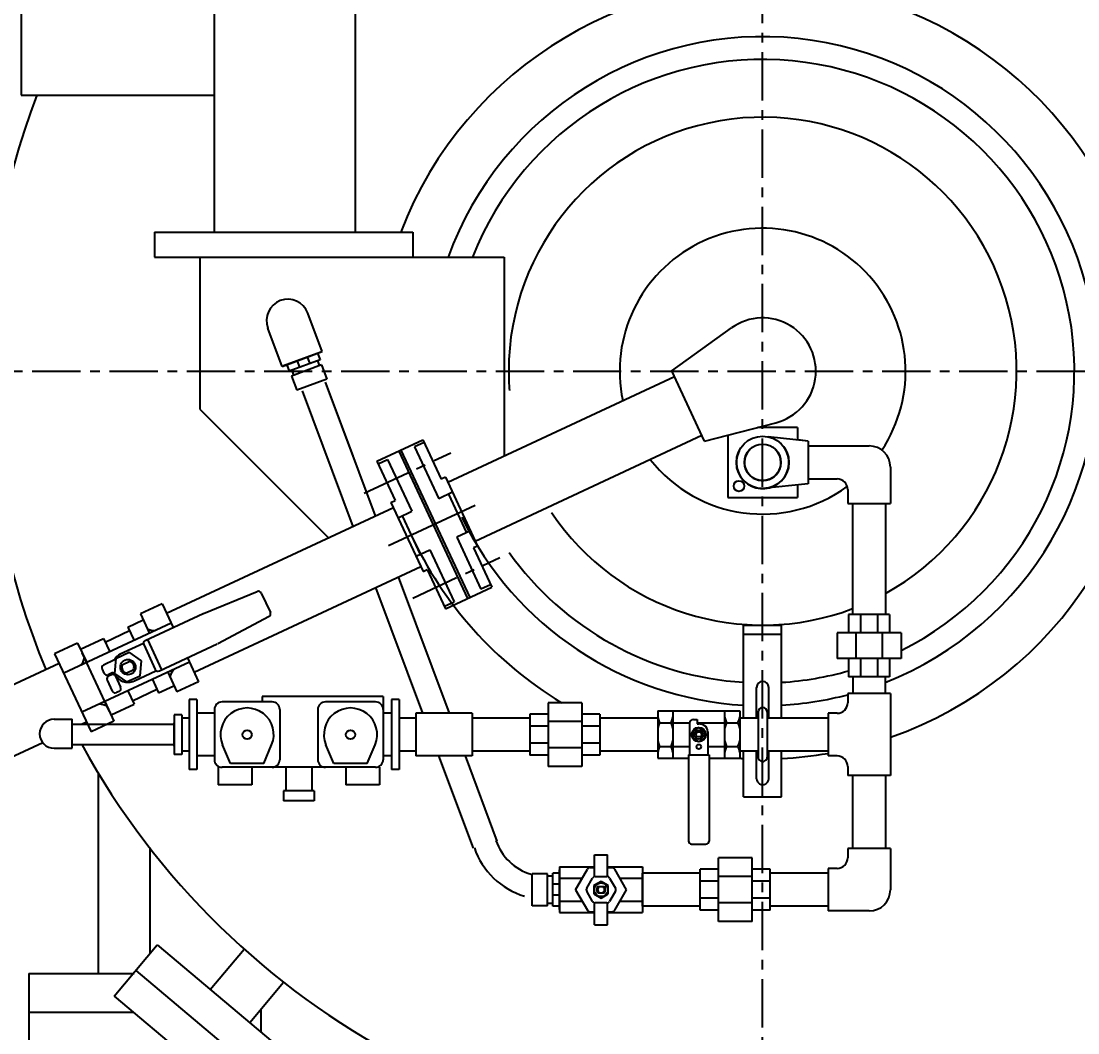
# Model space of a CAD drawing. Extents: x -1519 to 4918, y -4522 to 2416.
# Drawn here: x -488 to 207, y -435 to 230 of the extents above; entities that cross this region are included whole.
import ezdxf
from ezdxf.enums import TextEntityAlignment as Align

# ---------------------------------------------------------------- set-up
doc = ezdxf.new("R2010")
doc.units = 0
doc.linetypes.add('CENTER', pattern=[50.8, 31.75, -6.35, 6.35, -6.35])
doc.layers.get('0').update_dxf_attribs({"linetype": 'CONTINUOUS'})
doc.layers.get('DEFPOINTS').update_dxf_attribs({"linetype": 'CONTINUOUS'})
doc.layers.add('LY_1', color=7, linetype='CONTINUOUS')
doc.styles.add('MX_DIMTXSTY_2', font='txt.shx', dxfattribs={"width": 1.1, "bigfont": 'extfont.shx'})
doc.styles.add('MX_DIMTXSTY_3', font='txt.shx', dxfattribs={"width": 1.15, "bigfont": 'extfont.shx'})
doc.dimstyles.new('MXDIMSTYLE', dxfattribs={"dimscale": 50, "dimtxt": 4, "dimasz": 2.5, "dimexe": 1.8, "dimexo": 1, "dimgap": 1, "dimtad": 1, "dimblk1": 'OPEN30', "dimblk2": 'OPEN30', "dimsah": 1, "dimcen": 2.5, "dimazin": 3, "dimtfac": 1, "dimtmove": 0, "dimatfit": 3})

# ---------------------------------------------------------------- blocks, each defined once
blk = doc.blocks.new('_OPEN30')
at = {"color": 0, "linetype": 'BYBLOCK'}
for p, q in [((-1, 0.267949), (0, 0)), ((0, 0), (-1, -0.267949)), ((0, 0), (-1, 0))]:
    blk.add_line(p, q, dxfattribs=at)
blk = doc.blocks.new('*D2')
at = {"color": 110, "linetype": 'CONTINUOUS'}
blk.add_line((-1294.429968, -1037.699964), (-1294.429968, 1158.299959), dxfattribs=at)
at = {"layer": 'DEFPOINTS', "color": 0, "linetype": 'CONTINUOUS'}
for p in [(-1294.429968, 1158.299959), (-28.571448, 1158.299959), (-58.571692, -1037.699964)]:
    blk.add_point(p, dxfattribs=at)
at = {"color": 110, "linetype": 'CONTINUOUS', "xscale": 138.5, "yscale": 138.5, "zscale": 138.5}
for p, rotation in [((-1294.429968, 1158.299959), 90), ((-1294.429968, -1037.699964), 270)]:
    blk.add_blockref('_OPEN30', p, dxfattribs=dict(at, rotation=rotation))
at = {"color": 110, "linetype": 'CONTINUOUS', "style": 'MX_DIMTXSTY_2', "width": 0.991736}
blk.add_text('2195', height=175, rotation=90, dxfattribs=at).set_placement((-1431.929968, -260.774344), align=Align.MIDDLE_LEFT)
blk = doc.blocks.new('*D4')
at = {"color": 110, "linetype": 'CONTINUOUS'}
for p, q in [((-788.408794, -860.699964), (-788.408794, -263.877973)), ((-788.408794, -860.699964), (-788.408794, -610.699964)), ((-594.927624, -860.699964), (-878.408792, -860.699964)), ((-788.408794, -1037.699964), (-788.408794, -860.699964)), ((-788.408794, -1037.699964), (-788.408794, -1287.699964))]:
    blk.add_line(p, q, dxfattribs=at)
at = {"layer": 'DEFPOINTS', "color": 0, "linetype": 'CONTINUOUS'}
for p in [(-788.408794, -860.699964), (-544.927624, -860.699964), (-30.000286, -1037.699964)]:
    blk.add_point(p, dxfattribs=at)
at = {"color": 110, "linetype": 'CONTINUOUS', "xscale": 138.5, "yscale": 138.5, "zscale": 138.5}
for p, rotation in [((-788.408794, -860.699964), 270), ((-788.408794, -1037.699964), 90)]:
    blk.add_blockref('_OPEN30', p, dxfattribs=dict(at, rotation=rotation))
at = {"color": 110, "linetype": 'CONTINUOUS', "style": 'MX_DIMTXSTY_2', "width": 1.022727}
blk.add_text('175', height=175, rotation=90, dxfattribs=at).set_placement((-925.908794, -759.048427), align=Align.MIDDLE_LEFT)
blk = doc.blocks.new('*D5')
at = {"color": 110, "linetype": 'CONTINUOUS'}
for p, q in [((-812.373454, 208.605335), (-812.373454, 2280.571642)), ((938.399829, 501.69994), (938.399829, 2280.571642)), ((-812.373454, 2190.571644), (938.399829, 2190.571644))]:
    blk.add_line(p, q, dxfattribs=at)
at = {"layer": 'DEFPOINTS', "color": 0, "linetype": 'CONTINUOUS'}
for p in [(938.399829, 2190.571644), (938.399829, 451.69994), (-812.373454, 158.605335)]:
    blk.add_point(p, dxfattribs=at)
at = {"color": 110, "linetype": 'CONTINUOUS', "xscale": 138.5, "yscale": 138.5, "zscale": 138.5, "rotation": 180}
blk.add_blockref('_OPEN30', (-812.373454, 2190.571644), dxfattribs=at)
at = {"color": 110, "linetype": 'CONTINUOUS', "xscale": 138.5, "yscale": 138.5, "zscale": 138.5}
blk.add_blockref('_OPEN30', (938.399829, 2190.571644), dxfattribs=at)
at = {"color": 110, "linetype": 'CONTINUOUS', "style": 'MX_DIMTXSTY_3', "width": 0.993789}
blk.add_text('1750', height=175, dxfattribs=at).set_placement((-258.001289, 2328.071644), align=Align.MIDDLE_LEFT)

msp = doc.modelspace()

# ---------------------------------------------------------------- linework, layer by layer
at = {"layer": 'LY_1', "color": 110, "linetype": 'CENTER'}
for p, q in [((0, -1041.215783), (0, 1279.819538)), ((-632.68258, 0.000381), (1035.460985, 0.000381)), ((-262.123602, -80.300781), (-205.026212, -53.67583)), ((-230.004614, -149.180173), (-172.907224, -122.555222))]:
    msp.add_line(p, q, dxfattribs=at)
at = {"layer": 'LY_1', "color": 3, "linetype": 'CONTINUOUS'}
for p, q in [((-360.699897, 572.063934), (-360.699897, 91.500364)), ((-268.000138, 572.063934), (-268.000138, 91.500364)), ((-487.599834, 481.49997), (-487.599834, 181.500189)), ((-487.599834, 181.500189), (-360.699897, 181.500189)), ((-399.999998, 91.500364), (-230.000086, 91.500364)), ((-399.999998, 91.500364), (-399.999998, 74.999945)), ((-230.000086, 91.500364), (-230.000086, 74.999945)), ((-399.999998, 74.999945), (-169.999912, 74.999945)), ((-369.999911, 74.999945), (-369.999911, -24.999618)), ((-169.999912, 74.999945), (-169.999912, -55.714051)), ((-59.718925, 0.289837), (-20.376893, 28.458151)), ((-38.165399, -45.931853), (-59.71893, 0.289844)), ((-207.052692, -72.992046), (-57.965061, -3.471342)), ((-370.000178, -25.000113), (-285.450668, -109.549623)), ((-38.165401, -45.931845), (8.70135, -33.900343)), ((-253.720107, -59.279809), (-223.358796, -45.122097)), ((-222.570927, -46.811688), (-228.915081, -49.770016)), ((-223.358796, -45.122097), (-211.314176, -70.951869)), ((-189.0069, -111.691372), (-39.919269, -42.170668)), ((-239.219182, -52.517916), (-193.999028, -149.49285)), ((-239.219182, -52.517916), (-193.999028, -149.49285)), ((-239.219182, -52.517916), (-193.999028, -149.49285)), ((-237.859721, -51.883989), (-192.639567, -148.858922)), ((-228.915081, -49.770016), (-213.009529, -83.879582)), ((-253.720107, -59.279809), (-241.675486, -85.109581)), ((-252.932238, -60.9694), (-246.588083, -58.011072)), ((-246.588083, -58.011072), (-230.682531, -92.120638)), ((-208.595252, -69.684014), (-211.314176, -70.951869)), ((-208.595252, -69.684014), (-187.464339, -114.999403)), ((-203.946451, -79.6534), (-213.009529, -83.879582)), ((-206.665375, -80.921254), (-194.832063, -106.297873)), ((-391.93948, -159.206171), (-242.851849, -89.685467)), ((-246.064108, -114.740477), (-188.966718, -88.115526)), ((-244.39441, -86.377435), (-241.675486, -85.109581)), ((-244.39441, -86.377435), (-223.263497, -131.692825)), ((-239.745609, -96.346821), (-230.682531, -92.120638)), ((-237.026686, -95.078966), (-225.193374, -120.455584)), ((-192.11314, -105.030018), (-201.176218, -109.2562)), ((-201.176218, -109.2562), (-185.270666, -143.365767)), ((-227.912298, -121.723439), (-218.84922, -117.497256)), ((-218.84922, -117.497256), (-202.943668, -151.606823)), ((-187.464339, -114.999403), (-190.183262, -116.267258)), ((-190.183262, -116.267258), (-178.138642, -142.09703)), ((-373.893688, -197.905497), (-224.806057, -128.384793)), ((-223.263497, -131.692825), (-220.544573, -130.42497)), ((-220.544573, -130.42497), (-208.499953, -156.254742)), ((-367.626619, -159.288849), (-332.291314, -144.913654)), ((-329.725035, -145.920982), (-323.725968, -158.786022)), ((-208.499953, -156.254742), (-178.138642, -142.09703)), ((-178.926511, -140.407439), (-185.270666, -143.365767)), ((-209.287822, -154.565151), (-202.943668, -151.606823)), ((-394.872517, -152.916255), (-409.172047, -159.584235)), ((-409.172047, -159.584235), (-403.194087, -172.404013)), ((-406.022072, -177.192943), (-367.964598, -159.446452)), ((-394.872517, -152.916255), (-387.565385, -168.586448)), ((-388.894556, -165.736032), (-459.586563, -198.700257)), ((-417.367871, -168.299371), (-407.297781, -163.603611)), ((-324.603883, -161.399404), (-358.329017, -179.227621)), ((-432.390092, -178.149903), (-416.27796, -170.636693)), ((-417.367871, -168.299371), (-413.264176, -177.099773)), ((-450.459403, -178.836846), (-465.564524, -185.880479)), ((-450.459403, -178.836846), (-444.481443, -191.656623)), ((-448.585138, -182.856222), (-433.480003, -175.812582)), ((-433.480003, -175.812582), (-429.376308, -184.612983)), ((-422.488784, -185.974875), (-407.169229, -178.831249)), ((-406.989451, -179.850795), (-399.382322, -196.164335)), ((-404.550455, -176.506717), (-395.252854, -196.445488)), ((-396.72447, -197.131714), (-358.666997, -179.385223)), ((-465.564524, -185.880479), (-441.652659, -237.159638)), ((-447.677409, -185.197194), (-429.631617, -223.89652)), ((-425.396228, -188.985705), (-416.500856, -184.837725)), ((-408.460928, -190.467345), (-416.500852, -184.837724)), ((-462.631488, -192.170396), (-582.264116, -247.956006)), ((-376.938612, -191.375636), (-447.63062, -224.33986)), ((-426.175087, -189.900582), (-433.425549, -193.281528)), ((-425.396228, -188.985711), (-426.251652, -198.763305)), ((-422.24938, -193.586884), (-414.998918, -190.205938)), ((-409.316342, -200.244954), (-408.460919, -190.467365)), ((-378.267783, -188.52522), (-370.960652, -204.195414)), ((-434.392928, -195.93938), (-433.125073, -198.658303)), ((-427.748298, -198.357828), (-430.467221, -199.625682)), ((-428.231987, -199.686754), (-430.044603, -200.53199)), ((-426.25165, -198.76331), (-418.211722, -204.392934)), ((-425.574135, -200.654133), (-422.193189, -207.904595)), ((-419.71367, -199.024731), (-412.463208, -195.643785)), ((-418.211718, -204.392937), (-409.31636, -200.244964)), ((-413.130111, -203.678412), (-398.959704, -197.070643)), ((-391.238143, -198.043617), (-385.260182, -210.863394)), ((-431.011982, -203.189842), (-427.631036, -210.440305)), ((-401.308233, -202.739376), (-397.204538, -211.539778)), ((-397.204538, -211.539778), (-387.134448, -206.844018)), ((-370.960652, -204.195414), (-385.260182, -210.863394)), ((-423.160568, -210.562447), (-424.973184, -211.407684)), ((-417.420365, -210.252587), (-413.31667, -219.052989)), ((-414.406581, -216.715667), (-398.294449, -209.202457)), ((-432.525499, -217.296227), (-426.547539, -230.116005)), ((-428.421805, -226.096629), (-413.31667, -219.052989)), ((-444.585696, -230.869721), (-447.476867, -232.217897)), ((-426.547539, -230.116005), (-441.652659, -237.159638)), ((-473.432157, -244.321047), (-564.218323, -286.655332)), ((-412.273544, -394.175123), (-316.51799, -474.523577)), ((-426.389169, -410.997469), (-330.633615, -491.345923)), ((-482.499911, -421.500122), (-413.872594, -421.500122))]:
    msp.add_line(p, q, dxfattribs=at)
at = {"layer": 'LY_1', "color": 130, "linetype": 'CONTINUOUS'}
for p, q in [((-268.000138, 251.500101), (-268.000138, 131.500189)), ((-436.999946, -264.089583), (-436.999946, -396.00007)), ((-402.999876, -313.533727), (-402.999876, -383.04405)), ((-426.427868, -410.964912), (-398.196659, -377.32027)), ((-398.196659, -377.32027), (-302.441105, -457.668724)), ((-363.341664, -406.567085), (-341.047715, -379.998191)), ((-482.499911, -396.00007), (-413.272529, -396.00007)), ((-482.499911, -396.00007), (-482.499911, -447.000175)), ((-337.296434, -428.421629), (-315.002484, -401.852735))]:
    msp.add_line(p, q, dxfattribs=at)
at = {"layer": 'LY_1', "color": 162, "linetype": 'CONTINUOUS'}
for p, q in [((-289.690989, 12.880997), (-299.146662, 38.171343)), ((-315.918105, 3.075081), (-325.373777, 28.365426)), ((-315.918105, 3.075081), (-289.690989, 12.880997)), ((-291.065981, 7.563095), (-311.391527, -0.036315)), ((-299.41682, 9.244658), (-297.841027, 5.030009)), ((-292.641774, 11.777744), (-291.065981, 7.563095)), ((-312.967319, 4.178334), (-311.391527, -0.036315)), ((-290.168038, 4.161798), (-309.83817, -3.192563)), ((-309.658869, 0.611499), (-308.433015, -2.667197)), ((-306.192274, 6.71142), (-304.616481, 2.496771)), ((-292.798639, 6.915281), (-291.572785, 3.636585)), ((-290.168038, 4.161798), (-286.666056, -5.204679)), ((-309.83817, -3.192563), (-306.336188, -12.55904)), ((-286.666056, -5.204679), (-306.336188, -12.55904)), ((-287.607256, -7.214945), (-269.46205, -55.746502)), ((29.998518, -45.999607), (23.03374, -45.24509)), ((29.998543, -45.999636), (29.998543, -73.999514)), ((-23.001335, -52.897916), (-23.001335, -82.999583)), ((29.998543, -49.149486), (69.998368, -49.149486)), ((29.99815, -73.999732), (-0.001669, -77.249712)), ((22.998246, -74.758093), (22.998246, -82.999583)), ((-23.001335, -82.999583), (22.998246, -82.999583)), ((55.998647, -77.84996), (55.998647, -86.999566)), ((59.148497, -86.999566), (59.148497, -159.999792)), ((80.848675, -86.999566), (80.848675, -159.999792)), ((56.498264, -159.999792), (56.498264, -171.99974)), ((83.498473, -159.999792), (56.4987, -159.999792)), ((64.406676, -159.999792), (64.406676, -171.99974)), ((75.590496, -159.999792), (75.590496, -171.99974)), ((83.498473, -159.999792), (83.498473, -171.99974)), ((-12.501544, -166.999653), (12.498456, -166.999653)), ((-12.501544, -228.149468), (-12.501544, -166.999653)), ((12.498456, -228.149468), (12.498456, -166.999653)), ((90.998386, -171.99974), (48.998351, -171.99974)), ((48.998351, -171.99974), (48.998351, -188.999339)), ((61.299987, -171.99974), (61.299987, -188.999339)), ((78.697186, -171.99974), (78.697186, -188.999339)), ((90.998386, -171.99974), (90.998386, -188.999339)), ((90.998386, -188.999339), (48.998351, -188.999339)), ((56.498264, -188.999775), (56.498264, -200.999722)), ((64.406676, -188.999775), (64.406676, -200.999722)), ((75.590496, -188.999775), (75.590496, -200.999722)), ((83.498473, -188.999775), (83.498473, -200.999722)), ((83.498473, -200.999722), (56.4987, -200.999722)), ((59.348606, -200.999722), (59.348606, -211.999565)), ((80.648567, -200.999722), (80.648567, -211.999565)), ((-4.001527, -228.149468), (-4.001527, -208.000019)), ((3.998438, -228.149468), (3.998438, -208.000019)), ((-249.501491, -213.999339), (-329.001525, -213.999339)), ((-329.001525, -213.999339), (-329.001525, -217.499269)), ((-249.501491, -213.999339), (-249.501491, -255.499321)), ((83.998525, -211.999565), (55.998647, -211.999565)), ((55.998647, -211.999565), (55.998647, -217.999321)), ((83.998525, -211.999565), (83.998525, -265.999112)), ((-377.001316, -215.999548), (-377.001316, -261.999129)), ((-372.001229, -215.999548), (-377.001316, -215.999548)), ((-372.001665, -215.999548), (-372.001665, -261.999129)), ((-322.501281, -217.499705), (-355.501246, -217.499705)), ((-254.501578, -217.499705), (-287.501543, -217.499705)), ((-244.001351, -215.999548), (-244.001351, -261.999129)), ((-239.001264, -215.999548), (-244.001351, -215.999548)), ((-239.0017, -215.999548), (-239.0017, -261.999129)), ((-141.001474, -217.999321), (-141.001474, -259.999356)), ((-119.001352, -217.999321), (-141.001474, -217.999321)), ((-119.001352, -217.999321), (-119.001352, -259.999356)), ((-465.967467, -228.94554), (-453.96752, -228.94554)), ((-453.96752, -247.945349), (-453.96752, -228.94554)), ((-387.00149, -225.999286), (-387.00149, -251.999391)), ((-382.001403, -225.999286), (-387.00149, -225.999286)), ((-382.001403, -225.999286), (-382.001403, -251.999391)), ((-377.001316, -228.149468), (-382.001403, -228.149468)), ((-360.501333, -224.999182), (-372.001229, -224.999182)), ((-360.501333, -222.499356), (-360.501333, -255.499321)), ((-317.501194, -222.499356), (-317.501194, -255.499321)), ((-292.501194, -222.499356), (-292.501194, -255.499321)), ((-244.001351, -224.999182), (-249.501491, -224.999182)), ((-228.001421, -228.149468), (-239.0017, -228.149468)), ((-191.001474, -224.999182), (-228.019732, -224.999182)), ((-228.001421, -224.999182), (-228.001421, -252.999495)), ((-191.001474, -224.999182), (-191.001474, -252.999495)), ((-153.001421, -228.149468), (-191.001474, -228.149468)), ((-153.001421, -225.499234), (-153.001421, -252.499443)), ((-141.001474, -225.499234), (-153.001421, -225.499234)), ((-107.001404, -225.499234), (-119.001352, -225.499234)), ((-107.001404, -225.499234), (-107.001404, -252.499443)), ((-69.001352, -228.149468), (-107.001404, -228.149468)), ((-69.001352, -223.41096), (-69.001352, -254.588153)), ((-69.001352, -223.41096), (-15.00137, -223.41096)), ((-58.954965, -223.41096), (-58.954965, -254.588153)), ((-45.501509, -228.999164), (-43.001684, -228.999164)), ((-43.001684, -228.999164), (-43.001684, -231.999042)), ((-25.048192, -223.41096), (-25.048192, -254.588153)), ((-15.00137, -223.41096), (-15.00137, -254.588153)), ((-3.001422, -228.149468), (-15.00137, -228.149468)), ((-3.001422, -224.249321), (-3.001422, -253.749356)), ((2.998334, -224.249321), (2.998334, -253.749356)), ((42.998595, -228.149468), (2.998334, -228.149468)), ((42.998595, -224.999182), (42.998595, -252.999495)), ((48.998351, -224.999182), (42.998595, -224.999182)), ((-141.001474, -233.407646), (-153.001421, -233.407646)), ((-119.001352, -230.300957), (-141.001474, -230.300957)), ((-107.001404, -233.407646), (-119.001352, -233.407646)), ((-67.745772, -231.205149), (-60.210546, -231.205149)), ((-58.954965, -231.205149), (-48.001335, -231.205149)), ((-48.001335, -231.499426), (-48.001335, -252.322005)), ((-42.001108, -234.381141), (-46.001326, -236.690667)), ((-43.001684, -231.205149), (-25.048192, -231.205149)), ((-43.001684, -231.999042), (-42.001579, -231.999042)), ((-42.001849, -234.381016), (-38.001631, -236.690543)), ((-23.792176, -231.205149), (-16.257386, -231.205149)), ((-46.001777, -241.309337), (-42.00156, -243.618865)), ((-46.001561, -236.69003), (-46.001561, -241.308647)), ((-39.403661, -237.499182), (-44.599497, -237.499182)), ((-39.403661, -240.499495), (-44.599497, -240.499495)), ((-42.001048, -243.618833), (-38.001209, -241.309524)), ((-38.001596, -236.69003), (-38.001596, -241.308647)), ((-36.001387, -237.267248), (-36.001387, -252.322005)), ((-465.967467, -247.945349), (-453.96752, -247.945349)), ((-377.001316, -249.849209), (-382.001403, -249.849209)), ((-350.001176, -257.999768), (-355.135371, -245.777504)), ((-328.001083, -257.999734), (-322.866716, -245.77707)), ((-282.001957, -258.000436), (-287.136152, -245.778171)), ((-260.001462, -257.999257), (-254.867095, -245.776593)), ((-228.001421, -249.849209), (-239.0017, -249.849209)), ((-153.001421, -249.849209), (-191.001474, -249.849209)), ((-141.001474, -244.591031), (-153.001421, -244.591031)), ((-119.001352, -247.69772), (-141.001474, -247.69772)), ((-107.001404, -244.591031), (-119.001352, -244.591031)), ((-69.001352, -249.849209), (-107.001404, -249.849209)), ((-67.745772, -246.793964), (-60.210546, -246.793964)), ((-58.954965, -246.793964), (-48.001335, -246.793964)), ((-36.001387, -246.793964), (-25.048192, -246.793964)), ((-23.792176, -246.793964), (-16.257386, -246.793964)), ((-3.001422, -249.849209), (-15.00137, -249.849209)), ((-12.501544, -279.999705), (-12.501544, -249.849209)), ((-4.001527, -267.999757), (-4.001527, -249.849209)), ((42.998595, -249.849209), (2.998334, -249.849209)), ((3.998438, -267.999757), (3.998438, -249.849209)), ((12.498456, -279.999705), (12.498456, -249.849209)), ((-382.001403, -251.999391), (-387.00149, -251.999391)), ((-360.501333, -252.999059), (-372.001229, -252.999059)), ((-244.001351, -252.999059), (-249.501491, -252.999059)), ((-191.001474, -252.999495), (-228.001421, -252.999495)), ((-213.113946, -252.999845), (-190.395262, -313.763727)), ((-195.712017, -252.999927), (-174.760278, -309.037897)), ((-141.001474, -252.499443), (-153.001421, -252.499443)), ((-107.001404, -252.499443), (-119.001352, -252.499443)), ((-69.001352, -254.588153), (-48.751631, -254.588153)), ((-48.751631, -252.322005), (-48.751631, -308.999251)), ((-48.751631, -252.322005), (-35.251527, -252.322005)), ((-35.251527, -252.322005), (-35.251527, -308.999251)), ((-35.251527, -254.588153), (-15.00137, -254.588153)), ((48.998351, -252.999495), (42.998595, -252.999495)), ((-372.001229, -261.999129), (-377.001316, -261.999129)), ((-358.001508, -260.499408), (-358.001508, -271.999303)), ((-254.501578, -260.499408), (-355.501246, -260.499408)), ((-328.001421, -257.999583), (-350.001543, -257.999583)), ((-336.001386, -260.499408), (-336.001386, -271.999303)), ((-313.501648, -260.499408), (-313.501648, -275.999286)), ((-296.501613, -260.499408), (-296.501613, -275.999286)), ((-260.001282, -257.999583), (-282.001403, -257.999583)), ((-274.001438, -260.499408), (-274.001438, -271.999303)), ((-252.001316, -260.499408), (-252.001316, -271.999303)), ((-239.001264, -261.999129), (-244.001351, -261.999129)), ((-119.001352, -259.999356), (-141.001474, -259.999356)), ((55.998647, -259.999356), (55.998647, -265.999112)), ((83.998525, -265.999112), (55.998647, -265.999112)), ((59.148497, -265.999112), (59.148497, -313.999338)), ((80.848675, -265.999112), (80.848675, -313.999338)), ((-336.001386, -271.999303), (-358.001508, -271.999303)), ((-295.001456, -275.999286), (-315.001368, -275.999286)), ((-315.001368, -275.999286), (-315.001368, -282.49953)), ((-295.001456, -275.999286), (-295.001456, -282.49953)), ((-252.001316, -271.999303), (-274.001438, -271.999303)), ((-295.001456, -282.49953), (-315.001368, -282.49953)), ((-12.501544, -279.999705), (12.498456, -279.999705)), ((-46.751422, -310.99946), (-37.2513, -310.99946)), ((-110.50177, -317.999321), (-102.001753, -317.999321)), ((-110.50177, -332.339095), (-110.50177, -317.999321)), ((-102.001753, -332.339095), (-102.001753, -317.999321)), ((83.998525, -313.999338), (55.998647, -313.999338)), ((55.998647, -313.999338), (55.998647, -319.99953)), ((83.998525, -313.999338), (83.998525, -340.999111)), ((-133.501561, -325.988387), (-133.501561, -356.010272)), ((-133.501561, -325.988387), (-110.50177, -325.988387)), ((-113.468515, -326.499338), (-110.50177, -326.499338)), ((-102.001753, -325.988387), (-79.001526, -325.988387)), ((-102.001753, -326.499338), (-99.034573, -326.499338)), ((-79.001526, -325.988387), (-79.001526, -356.010272)), ((-29.001527, -361.999565), (-29.001527, -319.99953)), ((-7.001405, -319.99953), (-29.001527, -319.99953)), ((-7.001405, -361.999565), (-7.001405, -319.99953)), ((-151.501701, -351.499338), (-151.501701, -330.499321)), ((-141.501526, -330.499321), (-151.501701, -330.499321)), ((-141.501526, -351.499338), (-141.501526, -330.499321)), ((-138.001596, -331.999042), (-141.501526, -331.999042)), ((-138.001596, -351.849418), (-138.001596, -330.14924)), ((-133.501561, -330.14924), (-138.001596, -330.14924)), ((-133.501561, -333.493967), (-118.661299, -333.493967)), ((-122.994686, -341.000075), (-115.200468, -327.50016)), ((-115.673933, -339.99977), (-111.828501, -333.339285)), ((-110.096759, -332.339095), (-102.406329, -332.339095)), ((-100.673731, -333.339573), (-96.828517, -339.999681)), ((-89.508065, -340.999867), (-97.302283, -327.499952)), ((-93.841789, -333.493967), (-79.001526, -333.493967)), ((-41.001474, -330.149676), (-79.001526, -330.149676)), ((-41.001474, -354.499652), (-41.001474, -327.499443)), ((-29.001527, -327.499443), (-41.001474, -327.499443)), ((-7.001405, -332.301166), (-29.001527, -332.301166)), ((4.998543, -327.499443), (-7.001405, -327.499443)), ((4.998543, -354.499652), (4.998543, -327.499443)), ((42.998595, -330.149676), (4.998543, -330.149676)), ((42.998595, -326.99939), (42.998595, -354.999704)), ((48.998351, -326.99939), (42.998595, -326.99939)), ((-133.501561, -337.382342), (-138.001596, -337.382342)), ((-106.251802, -335.499933), (-111.014685, -338.249785)), ((-111.014466, -338.249042), (-111.014466, -343.749181)), ((-108.48761, -338.999338), (-104.015477, -338.999338)), ((-101.488751, -338.249996), (-106.251634, -335.500144)), ((-101.488622, -343.749181), (-101.488622, -338.249042)), ((-29.001527, -335.407855), (-41.001474, -335.407855)), ((4.998543, -335.407855), (-7.001405, -335.407855)), ((-133.501561, -344.61588), (-138.001596, -344.61588)), ((-122.994411, -340.999849), (-115.200193, -354.499764)), ((-111.828483, -348.659914), (-115.673697, -341.999807)), ((-111.014557, -343.749766), (-106.251674, -346.499618)), ((-108.251753, -342.999321), (-104.015477, -342.999321)), ((-106.251544, -346.499785), (-101.488661, -343.749933)), ((-96.828535, -341.999519), (-100.673967, -348.660004)), ((-97.302557, -354.499973), (-89.508339, -341.000058)), ((-29.001527, -346.59124), (-41.001474, -346.59124)), ((4.998543, -346.59124), (-7.001405, -346.59124)), ((-141.501526, -351.499338), (-151.501701, -351.499338)), ((-138.001596, -349.999181), (-141.501526, -349.999181)), ((-133.501561, -351.849418), (-138.001596, -351.849418)), ((-133.501561, -348.505128), (-118.661299, -348.505128)), ((-110.50177, -363.999338), (-110.50177, -349.659564)), ((-102.406329, -349.659564), (-110.096759, -349.659564)), ((-102.001753, -363.999338), (-102.001753, -349.659564)), ((-93.841789, -348.505128), (-79.001526, -348.505128)), ((-41.001474, -351.849418), (-79.001526, -351.849418)), ((-7.001405, -349.697929), (-29.001527, -349.697929)), ((42.998595, -351.849418), (4.998543, -351.849418)), ((-133.501561, -356.010272), (-110.50177, -356.010272)), ((-113.468515, -355.499321), (-110.50177, -355.499321)), ((-102.001753, -355.499321), (-99.034573, -355.499321)), ((-102.001753, -356.010272), (-79.001526, -356.010272)), ((-29.001527, -354.499652), (-41.001474, -354.499652)), ((4.998543, -354.499652), (-7.001405, -354.499652)), ((69.998368, -354.999704), (42.998595, -354.999704)), ((-110.50177, -363.999338), (-102.001753, -363.999338)), ((-7.001405, -361.999565), (-29.001527, -361.999565))]:
    msp.add_line(p, q, dxfattribs=at)
at = {"layer": 'LY_1', "color": 133, "linetype": 'CONTINUOUS'}
for p, q in [((-289.690779, 12.880997), (-299.146452, 38.171343)), ((-315.917895, 3.075081), (-325.373568, 28.365426)), ((-315.917895, 3.075081), (-289.690779, 12.880997)), ((-290.627549, 12.530753), (-314.981125, 3.425325)), ((-291.065772, 7.563095), (-311.391317, -0.036315)), ((-299.41661, 9.244658), (-297.840817, 5.030009)), ((-292.641565, 11.777744), (-291.065772, 7.563095)), ((-312.96711, 4.178334), (-311.391317, -0.036315)), ((-290.167828, 4.161798), (-309.837961, -3.192563)), ((-309.65866, 0.611499), (-308.432805, -2.667197)), ((-306.192064, 6.71142), (-304.616271, 2.496771)), ((-292.798429, 6.915281), (-291.572575, 3.636585)), ((-290.167828, 4.161798), (-286.665846, -5.204679)), ((-309.837961, -3.192563), (-306.335979, -12.55904)), ((-286.665846, -5.204679), (-306.335979, -12.55904)), ((-302.874686, -12.923281), (-269.52427, -102.123021)), ((-287.607046, -7.214945), (-254.705886, -95.213095)), ((22.998431, -36.999752), (-3.371892, -36.999752)), ((22.998431, -36.999752), (22.998431, -45.241242)), ((-23.001125, -42.038914), (-23.001125, -82.999583)), ((29.998728, -45.999607), (3.691077, -43.149612)), ((29.998753, -45.999636), (29.998753, -73.999514)), ((29.998753, -49.149486), (69.998578, -49.149486)), ((83.998735, -63.149643), (83.998735, -86.999566)), ((29.99836, -73.999732), (-0.001459, -77.249712)), ((22.998456, -74.758093), (22.998456, -82.999583)), ((29.998753, -70.849664), (48.998561, -70.849664)), ((-23.001125, -82.999583), (22.998456, -82.999583)), ((55.998857, -77.84996), (55.998857, -86.999566)), ((55.998857, -86.999566), (83.998735, -86.999566)), ((59.148707, -86.999566), (59.148707, -159.999792)), ((80.848885, -86.999566), (80.848885, -159.999792)), ((-239.705797, -135.332656), (-206.180653, -224.999726)), ((-254.524181, -142.242582), (-223.582582, -224.999645)), ((56.498473, -159.999792), (56.498473, -171.99974)), ((83.498683, -159.999792), (56.498909, -159.999792)), ((64.406886, -159.999792), (64.406886, -171.99974)), ((75.590706, -159.999792), (75.590706, -171.99974)), ((83.498683, -159.999792), (83.498683, -171.99974)), ((-12.501334, -166.999653), (12.498665, -166.999653)), ((-12.501334, -228.149468), (-12.501334, -166.999653)), ((-12.501334, -172.999844), (12.498665, -172.999844)), ((12.498665, -228.149468), (12.498665, -166.999653)), ((90.998595, -171.99974), (48.998561, -171.99974)), ((48.998561, -171.99974), (48.998561, -188.999339)), ((61.300196, -171.99974), (61.300196, -188.999339)), ((78.697396, -171.99974), (78.697396, -188.999339)), ((90.998595, -171.99974), (90.998595, -188.999339)), ((90.998595, -188.999339), (48.998561, -188.999339)), ((56.498473, -188.999775), (56.498473, -200.999722)), ((64.406886, -188.999775), (64.406886, -200.999722)), ((75.590706, -188.999775), (75.590706, -200.999722)), ((83.498683, -188.999775), (83.498683, -200.999722)), ((83.498683, -200.999722), (56.498909, -200.999722)), ((59.348815, -200.999722), (59.348815, -211.999565)), ((80.648777, -200.999722), (80.648777, -211.999565)), ((-4.001317, -228.149468), (-4.001317, -208.000019)), ((3.998648, -228.149468), (3.998648, -208.000019)), ((-249.501281, -213.999339), (-329.001316, -213.999339)), ((-329.001316, -213.999339), (-329.001316, -217.499269)), ((-249.501281, -213.999339), (-249.501281, -255.499321)), ((83.998735, -211.999565), (55.998857, -211.999565)), ((55.998857, -211.999565), (55.998857, -217.999321)), ((83.998735, -211.999565), (83.998735, -265.999112)), ((-372.001019, -215.999548), (-377.001106, -215.999548)), ((-377.001106, -215.999548), (-377.001106, -261.999129)), ((-372.001455, -215.999548), (-372.001455, -261.999129)), ((-322.501072, -217.499705), (-355.501037, -217.499705)), ((-254.501368, -217.499705), (-287.501333, -217.499705)), ((-244.001142, -215.999548), (-244.001142, -261.999129)), ((-239.001055, -215.999548), (-244.001142, -215.999548)), ((-239.00149, -215.999548), (-239.00149, -261.999129)), ((-141.001264, -217.999321), (-141.001264, -259.999356)), ((-119.001142, -217.999321), (-141.001264, -217.999321)), ((-119.001142, -217.999321), (-119.001142, -259.999356)), ((-465.967258, -228.94554), (-453.96731, -228.94554)), ((-453.96731, -247.945349), (-453.96731, -228.94554)), ((-387.001281, -225.999286), (-387.001281, -251.999391)), ((-382.001193, -225.999286), (-387.001281, -225.999286)), ((-382.001193, -225.999286), (-382.001193, -251.999391)), ((-377.001106, -228.149468), (-382.001193, -228.149468)), ((-360.501124, -224.999182), (-372.001019, -224.999182)), ((-360.501124, -222.499356), (-360.501124, -255.499321)), ((-317.500984, -222.499356), (-317.500984, -255.499321)), ((-292.500985, -222.499356), (-292.500985, -255.499321)), ((-244.001142, -224.999182), (-249.501281, -224.999182)), ((-239.00149, -224.999182), (-239.00149, -252.999495)), ((-228.001212, -228.149468), (-239.00149, -228.149468)), ((-204.133414, -224.999182), (-228.019522, -224.999182)), ((-228.001212, -224.999182), (-228.001212, -252.999495)), ((-191.001264, -224.999182), (-206.180707, -224.999182)), ((-191.001264, -224.999182), (-191.001264, -252.999495)), ((-153.001212, -228.149468), (-191.001264, -228.149468)), ((-153.001212, -225.499234), (-153.001212, -252.499443)), ((-141.001264, -225.499234), (-153.001212, -225.499234)), ((-107.001195, -225.499234), (-119.001142, -225.499234)), ((-107.001195, -225.499234), (-107.001195, -252.499443)), ((-69.001142, -228.149468), (-107.001195, -228.149468)), ((-69.001142, -223.41096), (-69.001142, -250.488335)), ((-69.001142, -223.41096), (-15.00116, -223.41096)), ((-58.954756, -223.41096), (-58.954756, -232.249286)), ((-58.954756, -227.284076), (-58.954756, -254.588153)), ((-45.501299, -228.999164), (-43.001474, -228.999164)), ((-43.001474, -228.999164), (-43.001474, -231.999042)), ((-25.047983, -223.41096), (-25.047983, -254.588153)), ((-15.00116, -223.41096), (-15.00116, -254.588153)), ((-15.00116, -228.149468), (-15.00116, -249.849209)), ((-3.001212, -228.149468), (-15.00116, -228.149468)), ((-3.001212, -224.249321), (-3.001212, -253.749356)), ((2.998543, -224.249321), (2.998543, -253.749356)), ((42.998805, -228.149468), (2.998543, -228.149468)), ((42.998805, -224.999182), (42.998805, -252.999495)), ((48.998561, -224.999182), (42.998805, -224.999182)), ((-453.96731, -232.217897), (-387.001281, -232.217897)), ((-387.001281, -246.660558), (-387.001281, -231.338119)), ((-141.001264, -233.407646), (-153.001212, -233.407646)), ((-119.001142, -230.300957), (-141.001264, -230.300957)), ((-107.001195, -233.407646), (-119.001142, -233.407646)), ((-67.745562, -231.205149), (-60.210336, -231.205149)), ((-58.954756, -231.205149), (-48.001125, -231.205149)), ((-48.001125, -231.499426), (-48.001125, -252.322005)), ((-42.000898, -234.381141), (-46.001117, -236.690667)), ((-43.001474, -231.205149), (-25.047983, -231.205149)), ((-43.001474, -231.999042), (-42.001369, -231.999042)), ((-42.001639, -234.381016), (-38.001422, -236.690543)), ((-23.791966, -231.205149), (-16.257176, -231.205149)), ((-46.001567, -241.309337), (-42.00135, -243.618865)), ((-46.001352, -236.69003), (-46.001352, -241.308647)), ((-39.403451, -237.499182), (-44.599287, -237.499182)), ((-39.403451, -240.499495), (-44.599287, -240.499495)), ((-42.000839, -243.618833), (-38.000999, -241.309524)), ((-38.001387, -236.69003), (-38.001387, -241.308647)), ((-36.001177, -237.267248), (-36.001177, -252.322005)), ((-465.967258, -247.945349), (-453.96731, -247.945349)), ((-453.96731, -245.56149), (-387.001281, -245.56149)), ((-377.001106, -249.849209), (-382.001193, -249.849209)), ((-350.000967, -257.999768), (-355.135161, -245.777504)), ((-328.000873, -257.999734), (-322.866506, -245.77707)), ((-282.001748, -258.000436), (-287.135942, -245.778171)), ((-260.001252, -257.999257), (-254.866885, -245.776593)), ((-228.001212, -249.849209), (-239.00149, -249.849209)), ((-153.001212, -249.849209), (-191.001264, -249.849209)), ((-141.001264, -244.591031), (-153.001212, -244.591031)), ((-119.001142, -247.69772), (-141.001264, -247.69772)), ((-107.001195, -244.591031), (-119.001142, -244.591031)), ((-69.001142, -249.849209), (-107.001195, -249.849209)), ((-69.001142, -245.749391), (-69.001142, -254.588153)), ((-67.745562, -246.793964), (-60.210336, -246.793964)), ((-58.954756, -246.793964), (-48.001125, -246.793964)), ((-36.001177, -246.793964), (-25.047983, -246.793964)), ((-23.791966, -246.793964), (-16.257176, -246.793964)), ((-3.001212, -249.849209), (-15.00116, -249.849209)), ((-12.501334, -279.999705), (-12.501334, -249.849209)), ((-4.001317, -267.999757), (-4.001317, -249.849209)), ((42.998805, -249.849209), (2.998543, -249.849209)), ((3.998648, -267.999757), (3.998648, -249.849209)), ((12.498665, -279.999705), (12.498665, -249.849209)), ((-382.001193, -251.999391), (-387.001281, -251.999391)), ((-360.501124, -252.999059), (-372.001019, -252.999059)), ((-244.001142, -252.999059), (-249.501281, -252.999059)), ((-191.001264, -252.999495), (-228.001212, -252.999495)), ((-213.113737, -252.999845), (-190.395052, -313.763727)), ((-195.711807, -252.999927), (-174.760069, -309.037897)), ((-191.001264, -252.999495), (-195.711434, -252.999495)), ((-141.001264, -252.499443), (-153.001212, -252.499443)), ((-107.001195, -252.499443), (-119.001142, -252.499443)), ((-69.001142, -254.588153), (-48.751422, -254.588153)), ((-48.751422, -252.322005), (-48.751422, -308.999251)), ((-48.751422, -252.322005), (-35.251317, -252.322005)), ((-35.251317, -252.322005), (-35.251317, -308.999251)), ((-35.251317, -254.588153), (-15.00116, -254.588153)), ((48.998561, -252.999495), (42.998805, -252.999495)), ((-372.001019, -261.999129), (-377.001106, -261.999129)), ((-358.001298, -260.499408), (-358.001298, -271.999303)), ((-254.501368, -260.499408), (-355.501037, -260.499408)), ((-328.001211, -257.999583), (-350.001333, -257.999583)), ((-336.001176, -260.499408), (-336.001176, -271.999303)), ((-313.501438, -260.499408), (-313.501438, -275.999286)), ((-296.501403, -260.499408), (-296.501403, -275.999286)), ((-260.001072, -257.999583), (-282.001194, -257.999583)), ((-274.001229, -260.499408), (-274.001229, -271.999303)), ((-252.001107, -260.499408), (-252.001107, -271.999303)), ((-239.001055, -261.999129), (-244.001142, -261.999129)), ((-119.001142, -259.999356), (-141.001264, -259.999356)), ((55.998857, -259.999356), (55.998857, -265.999112)), ((83.998735, -265.999112), (55.998857, -265.999112)), ((59.148707, -265.999112), (59.148707, -313.999338)), ((80.848885, -265.999112), (80.848885, -313.999338)), ((-336.001176, -271.999303), (-358.001298, -271.999303)), ((-295.001246, -275.999286), (-315.001159, -275.999286)), ((-315.001159, -275.999286), (-315.001159, -282.49953)), ((-295.001246, -275.999286), (-295.001246, -282.49953)), ((-252.001107, -271.999303), (-274.001229, -271.999303)), ((-295.001246, -282.49953), (-315.001159, -282.49953)), ((-12.501334, -279.999705), (12.498665, -279.999705)), ((-46.751212, -310.99946), (-37.25109, -310.99946)), ((-110.501561, -317.999321), (-102.001543, -317.999321)), ((-110.501561, -332.339095), (-110.501561, -317.999321)), ((-102.001543, -332.339095), (-102.001543, -317.999321)), ((83.998735, -313.999338), (55.998857, -313.999338)), ((55.998857, -313.999338), (55.998857, -319.99953)), ((83.998735, -313.999338), (83.998735, -340.999111)), ((-133.501351, -325.988387), (-133.501351, -356.010272)), ((-133.501351, -325.988387), (-110.501561, -325.988387)), ((-113.468305, -326.499338), (-110.501561, -326.499338)), ((-102.001543, -325.988387), (-79.001317, -325.988387)), ((-102.001543, -326.499338), (-99.034363, -326.499338)), ((-79.001317, -325.988387), (-79.001317, -356.010272)), ((-29.001317, -361.999565), (-29.001317, -319.99953)), ((-7.001195, -319.99953), (-29.001317, -319.99953)), ((-7.001195, -361.999565), (-7.001195, -319.99953)), ((-151.501491, -351.499338), (-151.501491, -330.499321)), ((-141.501317, -330.499321), (-151.501491, -330.499321)), ((-141.501317, -351.499338), (-141.501317, -330.499321)), ((-138.001386, -331.999042), (-141.501317, -331.999042)), ((-138.001386, -351.849418), (-138.001386, -330.14924)), ((-133.501351, -330.14924), (-138.001386, -330.14924)), ((-133.501351, -353.999164), (-133.501351, -327.999059)), ((-133.501351, -333.493967), (-118.661089, -333.493967)), ((-122.994476, -341.000075), (-115.200258, -327.50016)), ((-115.673724, -339.99977), (-111.828291, -333.339285)), ((-110.096549, -332.339095), (-102.406119, -332.339095)), ((-100.673521, -333.339573), (-96.828307, -339.999681)), ((-89.507855, -340.999867), (-97.302073, -327.499952)), ((-93.841579, -333.493967), (-79.001317, -333.493967)), ((-79.001317, -351.849418), (-79.001317, -330.149676)), ((-41.001265, -330.149676), (-79.001317, -330.149676)), ((-41.001265, -354.499652), (-41.001265, -327.499443)), ((-29.001317, -327.499443), (-41.001265, -327.499443)), ((-7.001195, -332.301166), (-29.001317, -332.301166)), ((4.998753, -327.499443), (-7.001195, -327.499443)), ((4.998753, -354.499652), (4.998753, -327.499443)), ((42.998805, -330.149676), (4.998753, -330.149676)), ((42.998805, -326.99939), (42.998805, -354.999704)), ((48.998561, -326.99939), (42.998805, -326.99939)), ((-133.501351, -337.382342), (-138.001386, -337.382342)), ((-106.251592, -335.499933), (-111.014475, -338.249785)), ((-111.014256, -338.249042), (-111.014256, -343.749181)), ((-108.487401, -338.999338), (-104.015268, -338.999338)), ((-101.488542, -338.249996), (-106.251425, -335.500144)), ((-101.488412, -343.749181), (-101.488412, -338.249042)), ((-29.001317, -335.407855), (-41.001265, -335.407855)), ((4.998753, -335.407855), (-7.001195, -335.407855)), ((-133.501351, -344.61588), (-138.001386, -344.61588)), ((-122.994202, -340.999849), (-115.199983, -354.499764)), ((-111.828273, -348.659914), (-115.673487, -341.999807)), ((-111.014347, -343.749766), (-106.251464, -346.499618)), ((-108.251543, -342.999321), (-104.015268, -342.999321)), ((-106.251334, -346.499785), (-101.488452, -343.749933)), ((-96.828325, -341.999519), (-100.673758, -348.660004)), ((-97.302348, -354.499973), (-89.50813, -341.000058)), ((-29.001317, -346.59124), (-41.001265, -346.59124)), ((4.998753, -346.59124), (-7.001195, -346.59124)), ((-141.501317, -351.499338), (-151.501491, -351.499338)), ((-138.001386, -349.999181), (-141.501317, -349.999181)), ((-133.501351, -351.849418), (-138.001386, -351.849418)), ((-133.501351, -348.505128), (-118.661089, -348.505128)), ((-110.501561, -363.999338), (-110.501561, -349.659564)), ((-102.406119, -349.659564), (-110.096549, -349.659564)), ((-102.001543, -363.999338), (-102.001543, -349.659564)), ((-93.841579, -348.505128), (-79.001317, -348.505128)), ((-41.001265, -351.849418), (-79.001317, -351.849418)), ((-7.001195, -349.697929), (-29.001317, -349.697929)), ((42.998805, -351.849418), (4.998753, -351.849418)), ((-133.501351, -356.010272), (-110.501561, -356.010272)), ((-113.468305, -355.499321), (-110.501561, -355.499321)), ((-102.001543, -355.499321), (-99.034363, -355.499321)), ((-102.001543, -356.010272), (-79.001317, -356.010272)), ((-29.001317, -354.499652), (-41.001265, -354.499652)), ((4.998753, -354.499652), (-7.001195, -354.499652)), ((69.998578, -354.999704), (42.998805, -354.999704)), ((-110.501561, -363.999338), (-102.001543, -363.999338)), ((-7.001195, -361.999565), (-29.001317, -361.999565))]:
    msp.add_line(p, q, dxfattribs=at)
at = {"layer": 'LY_1', "color": 172, "linetype": 'CENTER'}
msp.add_line((-12.501544, -172.999844), (12.498456, -172.999844), dxfattribs=at)
at = {"layer": 'LY_1', "color": 5, "linetype": 'CONTINUOUS'}
for p, q in [((-453.96752, -232.217897), (-387.00149, -232.217897)), ((-453.96752, -245.56149), (-387.00149, -245.56149)), ((-330.000086, -419.725743), (-330.000086, -434.544207))]:
    msp.add_line(p, q, dxfattribs=at)
at = {"layer": 'LY_1', "color": 3, "linetype": 'CONTINUOUS'}
for points in [[(-404.619646, -169.346883), (-402.047368, -170.264638), (-399.418305, -170.643094)], [(-448.258168, -193.41811), (-446.857817, -191.160741), (-445.907183, -188.600115)], [(-387.461414, -196.282125), (-388.861971, -198.539914), (-389.812648, -201.101049)], [(-431.099953, -220.353362), (-433.672235, -219.435607), (-436.301302, -219.057151)]]:
    msp.add_lwpolyline(points, dxfattribs=at)
at = {"layer": 'LY_1', "color": 162, "linetype": 'CONTINUOUS'}
for points in [[(-68.992312, -227.325121), (-68.464505, -229.313308), (-67.73086, -231.194859)], [(-60.21118, -231.206092), (-59.479343, -229.32013), (-58.954666, -227.326842)], [(-25.057064, -227.331154), (-24.535854, -229.327522), (-23.806557, -231.216066)], [(-16.24291, -231.216566), (-15.513236, -229.327142), (-14.991844, -227.329799)], [(-67.73086, -231.215439), (-68.464609, -233.097307), (-68.992449, -235.085839)], [(-58.955094, -235.08137), (-59.479666, -233.089171), (-60.21118, -231.204206)], [(-23.777099, -231.215079), (-24.511053, -233.097431), (-25.038991, -235.086501)], [(-15.010358, -235.085145), (-15.538132, -233.096981), (-16.271742, -231.21545)], [(-69.010497, -242.920339), (-68.489191, -244.916705), (-67.759796, -246.80523)], [(-60.210972, -246.794016), (-59.479373, -244.908601), (-58.954809, -242.915921)], [(-25.057059, -242.919562), (-24.535834, -244.915962), (-23.806516, -246.804535)], [(-16.242946, -246.805022), (-15.513254, -244.915575), (-14.99185, -242.918207)], [(-67.759796, -246.782262), (-68.489514, -248.671791), (-69.010923, -250.669254)], [(-58.954945, -250.670909), (-59.479475, -248.678575), (-60.210972, -246.793476)], [(-23.777064, -246.803816), (-24.511035, -248.68619), (-25.038985, -250.675287)], [(-15.010364, -250.673931), (-15.538152, -248.685734), (-16.271783, -246.804174)]]:
    msp.add_lwpolyline(points, dxfattribs=at)
at = {"layer": 'LY_1', "color": 133, "linetype": 'CONTINUOUS'}
for points in [[(-68.992102, -227.325121), (-68.464296, -229.313308), (-67.730651, -231.194859)], [(-60.21097, -231.206092), (-59.479133, -229.32013), (-58.954456, -227.326842)], [(-25.056855, -227.331154), (-24.535644, -229.327522), (-23.806348, -231.216066)], [(-16.242701, -231.216566), (-15.513026, -229.327142), (-14.991634, -227.329799)], [(-67.730651, -231.215439), (-68.464399, -233.097307), (-68.992239, -235.085839)], [(-58.954884, -235.08137), (-59.479456, -233.089171), (-60.21097, -231.204206)], [(-23.77689, -231.215079), (-24.510844, -233.097431), (-25.038781, -235.086501)], [(-15.010149, -235.085145), (-15.537922, -233.096981), (-16.271532, -231.21545)], [(-69.010287, -242.920339), (-68.488981, -244.916705), (-67.759586, -246.80523)], [(-60.210762, -246.794016), (-59.479163, -244.908601), (-58.9546, -242.915921)], [(-25.056849, -242.919562), (-24.535625, -244.915962), (-23.806307, -246.804535)], [(-16.242736, -246.805022), (-15.513044, -244.915575), (-14.99164, -242.918207)], [(-67.759586, -246.782262), (-68.489304, -248.671791), (-69.010713, -250.669254)], [(-58.954736, -250.670909), (-59.479266, -248.678575), (-60.210762, -246.793476)], [(-23.776854, -246.803816), (-24.510826, -248.68619), (-25.038775, -250.675287)], [(-15.010155, -250.673931), (-15.537943, -248.685734), (-16.271573, -246.804174)]]:
    msp.add_lwpolyline(points, dxfattribs=at)
for centre, radius in [((-0.001335, -59.999793), 17.25), ((-0.001335, -59.999793), 12), ((-15.551348, -75.549807), 3.5), ((-339.00149, -238.999338), 2.999999), ((-271.001351, -238.999338), 2.999999), ((-42.001369, -238.999338), 4.75), ((-42.001369, -238.999338), 2.999999), ((-42.001369, -246.999304), 1.5), ((-106.251334, -340.999111), 4.499999)]:
    msp.add_circle(centre, radius, dxfattribs=at)
at = {"layer": 'LY_1', "color": 162, "linetype": 'CONTINUOUS'}
for centre, radius in [((-15.551558, -75.549807), 3.5), ((-339.0017, -238.999338), 2.999999), ((-271.00156, -238.999338), 2.999999), ((-42.001579, -238.999338), 4.75), ((-42.001579, -238.999338), 2.999999), ((-42.001579, -246.999304), 1.5), ((-106.251544, -340.999111), 4.499999)]:
    msp.add_circle(centre, radius, dxfattribs=at)
at = {"layer": 'LY_1', "color": 3, "linetype": 'CONTINUOUS'}
msp.add_circle((-417.356294, -194.615335), 5, dxfattribs=at)
for centre, radius, start, end in [((0, 0.000381), 510.599625, 275.73242, 47.948348), ((0, 0.000381), 255.000004, 289.232725, 158.971997), ((0, 0.000381), 219.999994, 291.505122, 160.067724), ((0, 0.000381), 510.599625, 159.178105, 202.603487), ((-0.001544, 0.000381), 35, 284.360105, 125.639895), ((0, 0.000381), 219.999994, 205.903267, 266.742401), ((0, 0.000381), 255.000004, 204.812946, 238.748775), ((-331.53765, -146.766218), 2, 25, 112.137532), ((-325.538584, -159.631259), 2, 297.862468, 25), ((-405.176835, -179.005558), 2, 114.999982, 204.999964), ((-417.356294, -194.615335), 10, 120.739144, 151.86989), ((-432.580313, -195.094143), 2, 114.999982, 204.999964), ((-417.356294, -194.615335), 4, 156.409616, 253.590312), ((-417.356294, -194.615335), 4, 336.409621, 73.590379), ((-431.312458, -197.813067), 2, 204.999981, 295.000018), ((-429.199366, -202.344606), 2, 114.999982, 204.999964), ((-427.386751, -201.499369), 2, 25, 114.999982), ((-427.32568, -199.264135), 1, 25, 114.999982), ((-417.356294, -194.615335), 10, 204.999981, 295.000018), ((-397.569706, -195.319098), 2, 204.999981, 295.000018), ((-424.005805, -208.749832), 2, 295.000018, 25), ((-425.81842, -209.595068), 2, 204.999981, 295.000018), ((0, 0.000381), 219.999994, 273.256793, 284.746289), ((0, 0.000381), 510.599625, 208.746056, 275.73242), ((0, 0.000381), 255.000004, 272.809395, 279.707705)]:
    msp.add_arc(centre, radius, start, end, dxfattribs=at)
at = {"layer": 'LY_1', "color": 162, "linetype": 'CONTINUOUS'}
for centre, radius, start, end in [((-0.001544, 0.000381), 205.000005, 296.353183, 158.539892), ((-0.001544, 0.000381), 166.99998, 298.955649, 179.999964), ((-312.260454, 33.268465), 14, 20.5, 200.499985), ((-0.001544, 0.000381), 166.99998, 179.999964, 184.386038), ((-0.001544, -59.999793), 17.25, 153.538664, 36.405), ((-0.001544, -59.999793), 12, 135.201682, 52.536322), ((-0.001544, 0.000381), 166.99998, 213.814554, 290.743958), ((-0.001544, 0.000381), 205.000005, 215.580568, 266.504218), ((-0.001544, 0.000381), 205.000005, 273.495818, 285.998343), ((-0.001544, -208.000019), 4, 0, 179.999964), ((-355.501246, -222.499356), 5, 89.999982, 179.999964), ((-339.0017, -238.999338), 17.5, 337.21427, 202.785748), ((-322.501281, -222.499356), 5, 0.000041, 89.999982), ((-287.501543, -222.499356), 5, 89.999982, 179.999964), ((-271.00156, -238.999338), 17.5, 337.21427, 202.785748), ((-254.501578, -222.499356), 5, 0.000041, 89.999982), ((-0.001544, -224.249321), 2.999999, 0, 179.999964), ((48.998351, -217.999321), 7, 270.000018, 0), ((-465.967467, -238.445226), 9.499999, 89.999982, 269.999946), ((-45.501509, -231.499426), 2.499999, 90.000037, 180.000019), ((-42.001579, -238.999338), 7, 59.999988, 89.999982), ((-41.001474, -237.267248), 4.999999, 359.999982, 59.999988), ((-42.001579, -238.999338), 2, 131.409616, 228.590367), ((-42.001579, -238.999338), 2, 311.409662, 48.590358), ((-355.501246, -255.499321), 5, 180.000036, 270.000073), ((-322.501281, -255.499321), 5, 270.000073, 0.000055), ((-287.501543, -255.499321), 5, 180.000036, 270.000073), ((-254.501578, -255.499321), 5, 270.000073, 0.000055), ((-0.001544, -253.749356), 2.999999, 179.999964, 359.999983), ((48.998351, -259.999356), 7, 0, 89.999982), ((-0.001544, -267.999757), 4, 179.999964, 359.999983), ((-46.751422, -308.999251), 2, 180.000036, 270.000018), ((-37.2513, -308.999251), 2, 270.000018, 359.999982), ((-113.468515, -328.499111), 2, 89.999982, 149.999861), ((-99.034573, -328.499111), 2, 30.00012, 89.999982), ((48.998351, -319.99953), 7, 270.000018, 0), ((-110.096759, -334.339304), 2, 89.999982, 150.000025), ((-102.406329, -334.339304), 2, 30.000001, 89.999982), ((-113.941973, -340.999111), 2, 149.99997, 209.999958), ((-106.251544, -340.999111), 2.999999, 138.189699, 221.810284), ((-106.251544, -340.999111), 2.249999, 117.266043, 242.733886), ((-106.251544, -340.999111), 2.249999, 297.266079, 62.733921), ((-106.251544, -340.999111), 2.999999, 317.089227, 41.810313), ((-98.561114, -340.999111), 2, 329.999996, 30.000004), ((69.998368, -340.999111), 14, 270.000018, 0), ((-110.096759, -347.659791), 2, 209.999975, 270.000018), ((-102.406329, -347.659791), 2, 270.000018, 329.999999), ((-113.468515, -353.499111), 2, 210.000139, 270.000018), ((-99.034573, -353.499111), 2, 270.000018, 329.99988)]:
    msp.add_arc(centre, radius, start, end, dxfattribs=at)
at = {"layer": 'LY_1', "color": 133, "linetype": 'CONTINUOUS'}
for centre, radius, start, end in [((-0.001544, 0.000381), 93.999984, 326.472198, 191.87198), ((-312.260244, 33.268465), 14, 20.5, 200.499985), ((69.998578, -63.149643), 14, 0, 89.999982), ((-0.001544, 0.000381), 93.999984, 218.12802, 306.318808), ((48.998561, -77.84996), 7, 0, 89.999982), ((-0.001335, -208.000019), 4, 0, 179.999964), ((-355.501037, -222.499356), 5, 89.999982, 179.999964), ((-339.00149, -238.999338), 17.5, 337.21427, 202.785748), ((-322.501072, -222.499356), 5, 0.000041, 89.999982), ((-287.501333, -222.499356), 5, 89.999982, 179.999964), ((-271.001351, -238.999338), 17.5, 337.21427, 202.785748), ((-254.501368, -222.499356), 5, 0.000041, 89.999982), ((-0.001335, -224.249321), 2.999999, 0, 179.999964), ((48.998561, -217.999321), 7, 270.000018, 0), ((-465.967258, -238.445226), 9.499999, 89.999982, 269.999946), ((-45.501299, -231.499426), 2.499999, 90.000037, 180.000019), ((-42.001369, -238.999338), 7, 59.999988, 89.999982), ((-41.001265, -237.267248), 4.999999, 359.999982, 59.999988), ((-42.001369, -238.999338), 2, 131.409616, 228.590367), ((-42.001369, -238.999338), 2, 311.409662, 48.590358), ((-355.501037, -255.499321), 5, 180.000036, 270.000073), ((-322.501072, -255.499321), 5, 270.000073, 0.000055), ((-287.501333, -255.499321), 5, 180.000036, 270.000073), ((-254.501368, -255.499321), 5, 270.000073, 0.000055), ((-0.001544, 0.000381), 255.000001, 266.6278, 267.190305), ((-0.001335, -253.749356), 2.999999, 179.999964, 359.999983), ((48.998561, -259.999356), 7, 0, 89.999982), ((-0.001335, -267.999757), 4, 179.999964, 359.999983), ((-142.250305, -297.325841), 34.999984, 198.88611, 253.300807), ((-46.751212, -308.999251), 2, 180.000036, 270.000018), ((-37.25109, -308.999251), 2, 270.000018, 359.999982), ((-142.250305, -297.325841), 50, 198.88611, 253.300807), ((-113.468305, -328.499111), 2, 89.999982, 149.999861), ((-99.034363, -328.499111), 2, 30.00012, 89.999982), ((48.998561, -319.99953), 7, 270.000018, 0), ((-110.096549, -334.339304), 2, 89.999982, 150.000025), ((-102.406119, -334.339304), 2, 30.000001, 89.999982), ((-113.941764, -340.999111), 2, 149.99997, 209.999958), ((-106.251334, -340.999111), 2.999999, 138.189699, 221.810284), ((-106.251334, -340.999111), 2.249999, 117.266043, 242.733886), ((-106.251334, -340.999111), 2.249999, 297.266079, 62.733921), ((-106.251334, -340.999111), 2.999999, 317.089227, 41.810313), ((-98.560904, -340.999111), 2, 329.999996, 30.000004), ((69.998578, -340.999111), 14, 270.000018, 0), ((-110.096549, -347.659791), 2, 209.999975, 270.000018), ((-102.406119, -347.659791), 2, 270.000018, 329.999999), ((-113.468305, -353.499111), 2, 210.000139, 270.000018), ((-99.034363, -353.499111), 2, 270.000018, 329.99988)]:
    msp.add_arc(centre, radius, start, end, dxfattribs=at)
at = {"layer": 'LY_1', "color": 5, "linetype": 'CONTINUOUS'}
for radius in [34.999984, 50]:
    msp.add_arc((-142.250515, -297.325841), radius, 198.88611, 253.300807, dxfattribs=at)

# ---------------------------------------------------------------- dimensions: what is measured, and where the dimension line sits
at = {"layer": 'LY_1', "color": 110, "linetype": 'CONTINUOUS'}
dim = msp.add_linear_dim(base=(938.399829, 2190.571644), p1=(-812.373454, 158.605335), p2=(938.399829, 451.69994), text='1750', dimstyle='MXDIMSTYLE', override={"dimtxt": 3.5, "dimasz": 2.77, "dimdec": 3, "dimlfac": 0.02}, dxfattribs=at)
dim.commit()
dim.dimension.update_dxf_attribs({"geometry": '*D5', "text_midpoint": (63.013203, 2190.571644), "dimtype": 128})
for base, p1, p2, text, override, picture, middle in [((-1294.429968, 1158.299959), (-58.571692, -1037.699964), (-28.571448, 1158.299959), '2195', {"dimtxt": 3.5, "dimasz": 2.77, "dimdec": 3, "dimlfac": 0.02, "dimse1": 1, "dimse2": 1}, '*D2', (-1294.429968, 60.300036)), ((-788.408794, -860.699964), (-30.000286, -1037.699964), (-544.927624, -860.699964), '175', {"dimtxt": 3.5, "dimasz": 2.77, "dimdec": 3, "dimlfac": 0.02, "dimse1": 1}, '*D4', (-788.408794, -526.377973))]:
    dim = msp.add_linear_dim(base=base, p1=p1, p2=p2, angle=90, text=text, dimstyle='MXDIMSTYLE', override=override, dxfattribs=at)
    dim.commit()
    dim.dimension.update_dxf_attribs({"geometry": picture, "text_midpoint": middle, "dimtype": 128})

doc.saveas('drawing.dxf')
